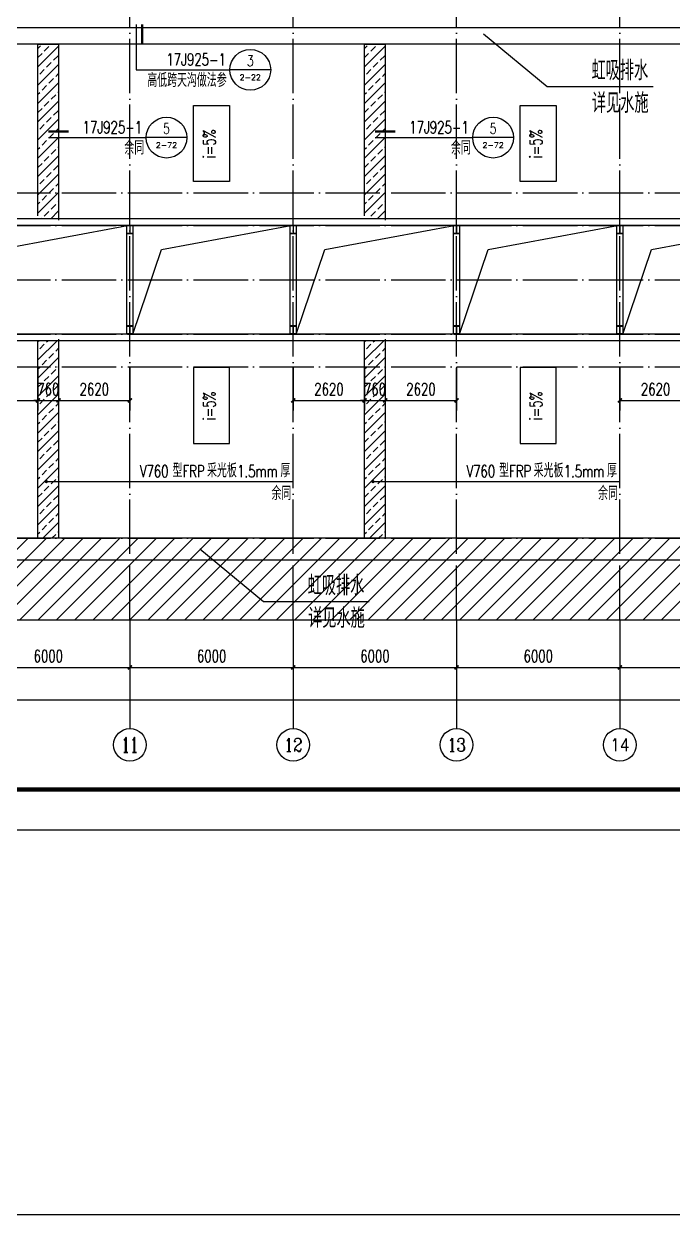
# Model space of a CAD drawing. Extents: x 1900113 to 2270874, y 17288394 to 17931430.
# Drawn here: x 2190041 to 2213868, y 17521107 to 17565578 of the extents above; entities that cross this region are included whole.
import ezdxf
from ezdxf.enums import TextEntityAlignment as Align

# ---------------------------------------------------------------- set-up
doc = ezdxf.new("R2010")
doc.units = 0
doc.header["$LTSCALE"] = 1000
doc.header["$MEASUREMENT"] = 0
doc.linetypes.add('DOTE', pattern=[2.42, 2, -0.2, 0.02, -0.2])
doc.layers.get('Defpoints').update_dxf_attribs({"color": 250})
for name, color, linetype in [('0 - 屋顶线', 150, 'Continuous'), ('AXIS_TEXT', 7, 'Continuous'), ('AXIS_内部', 151, 'Continuous'), ('AXIS_外部', 171, 'Continuous'), ('COLUMN', 2, 'Continuous'), ('DIM_IDEN', 171, 'Continuous'), ('DIM_LEAD', 145, 'Continuous'), ('DIM_SYMB', 165, 'Continuous'), ('DOTE', 1, 'DOTE'), ('PUB_TEXT', 7, 'Continuous'), ('TK', 4, 'Continuous'), ('WALL-PARAPET', 6, 'Continuous'), ('填充', 8, 'Continuous')]:
    doc.layers.add(name, color=color, linetype=linetype)
doc.styles.add('_TCH_AXIS', font='COMPLEX', dxfattribs={"bigfont": 'GBCBIG'})
doc.styles.add('_TCH_DIM', font='SIMPLEX', dxfattribs={"bigfont": 'GBCBIG'})
doc.styles.add('_TCH_DIM_T3', font='SIMPLEX', dxfattribs={"width": 0.705882, "bigfont": 'GBCBIG'})
doc.styles.add('_TCH_LABEL', font='COMPLEX', dxfattribs={"bigfont": 'GBCBIG'})
doc.styles.add('COMPLEX', font='COMPLEX')
doc.dimstyles.new('_TCH_ARCH&&150', dxfattribs={"dimtxt": 446.25, "dimasz": 150, "dimexe": 375, "dimexo": 450, "dimgap": 189.375, "dimtad": 1, "dimdec": 0, "dimzin": 0, "dimdsep": 46, "dimtxsty": '_TCH_DIM_T3', "dimblk": 'ARCHTICK', "dimcen": 0.09, "dimclrt": 7, "dimazin": 2, "dimtfac": 1, "dimtdec": 0, "dimtix": 1, "dimtmove": 2, "dimatfit": 3, "dimfxl": 0, "dimtolj": 1, "dimtzin": 0, "dimarcsym": 0})

# ---------------------------------------------------------------- blocks, each defined once
blk = doc.blocks.new('A$C0FCD69EC')
at = {"layer": 'COLUMN'}
blk.add_hatch(color=2, dxfattribs=at).paths.add_polyline_path([(300, 180), (294, 180), (294, 94), (6, 94), (6, 180), (0, 180), (0, 0), (6, 0), (6, 86), (294, 86), (294, 0), (300, 0)])
at = {"layer": 'COLUMN', "color": 2}
blk.add_lwpolyline([(300, 0), (294, 0), (294, 86), (6, 86), (6, 0), (0, 0), (0, 180), (6, 180), (6, 94), (294, 94), (294, 180), (300, 180)], close=True, dxfattribs=at)
blk = doc.blocks.new('GeYuanFrame_83275672', base_point=(20.09, 4.53))
at = {"layer": 'TK'}
blk.add_lwpolyline([(20.09, 4.53), (20.09, 598.53), (1071.09, 598.53), (1071.09, 4.53)], close=True, dxfattribs=at)
at = {"layer": 'TK', "const_width": 1}
blk.add_lwpolyline([(45.09, 588.53), (1061.09, 588.53), (1061.09, 14.53), (45.09, 14.53)], close=True, dxfattribs=at)
blk = doc.blocks.new('GeYuanFrame_10587063', base_point=(20.09, 4.53))
at = {"layer": 'TK'}
blk.add_lwpolyline([(20.09, 4.53), (20.09, 598.53), (1071.09, 598.53), (1071.09, 4.53)], close=True, dxfattribs=at)
blk = doc.blocks.new('_ArchTick')
at = {"color": 0, "linetype": 'ByBlock', "const_width": 0.4}
blk.add_lwpolyline([(-0.5, -0.5), (0.5, 0.5)], dxfattribs=at)
blk = doc.blocks.new('*D182')
at = {"layer": 'AXIS_内部', "color": 0, "lineweight": -2}
for p, q in [((2187924, 17552983), (2187924, 17551370)), ((2190544, 17552983), (2190544, 17551370)), ((2187924, 17551745), (2190544, 17551745))]:
    blk.add_line(p, q, dxfattribs=at)
at = {"layer": 'Defpoints', "color": 0}
for p in [(2187924, 17553433), (2190544, 17553433), (2190544, 17551745)]:
    blk.add_point(p, dxfattribs=at)
at = {"layer": 'AXIS_内部', "color": 0, "lineweight": -2, "xscale": 150, "yscale": 150, "zscale": 150, "rotation": 180}
blk.add_blockref('_ArchTick', (2187924, 17551745), dxfattribs=at)
at = {"layer": 'AXIS_内部', "color": 0, "lineweight": -2, "xscale": 150, "yscale": 150, "zscale": 150}
blk.add_blockref('_ArchTick', (2190544, 17551745), dxfattribs=at)
at = {"layer": 'AXIS_内部', "color": 7, "insert": (2189234, 17552158), "char_height": 446.2, "attachment_point": 5, "style": '_TCH_DIM_T3'}
blk.add_mtext('\\A1;2620', dxfattribs=at)
blk = doc.blocks.new('*D183')
at = {"layer": 'AXIS_内部', "color": 0, "lineweight": -2}
for p, q in [((2190544, 17552983), (2190544, 17551370)), ((2191304, 17552983), (2191304, 17551370)), ((2190544, 17551745), (2190394, 17551745)), ((2190544, 17551745), (2191304, 17551745)), ((2191304, 17551745), (2191454, 17551745))]:
    blk.add_line(p, q, dxfattribs=at)
at = {"layer": 'Defpoints', "color": 0}
for p in [(2190544, 17553433), (2191304, 17553433), (2191304, 17551745)]:
    blk.add_point(p, dxfattribs=at)
at = {"layer": 'AXIS_内部', "color": 0, "lineweight": -2, "xscale": 150, "yscale": 150, "zscale": 150}
blk.add_blockref('_ArchTick', (2190544, 17551745), dxfattribs=at)
at = {"layer": 'AXIS_内部', "color": 0, "lineweight": -2, "xscale": 150, "yscale": 150, "zscale": 150, "rotation": 180}
blk.add_blockref('_ArchTick', (2191304, 17551745), dxfattribs=at)
at = {"layer": 'AXIS_内部', "color": 7, "insert": (2190924, 17552158), "char_height": 446.2, "attachment_point": 5, "style": '_TCH_DIM_T3'}
blk.add_mtext('\\A1;760', dxfattribs=at)
blk = doc.blocks.new('*D184')
at = {"layer": 'AXIS_内部', "color": 0, "lineweight": -2}
for p, q in [((2191304, 17552983), (2191304, 17551370)), ((2193924, 17552983), (2193924, 17551370)), ((2191304, 17551745), (2193924, 17551745))]:
    blk.add_line(p, q, dxfattribs=at)
at = {"layer": 'Defpoints', "color": 0}
for p in [(2191304, 17553433), (2193924, 17553433), (2193924, 17551745)]:
    blk.add_point(p, dxfattribs=at)
at = {"layer": 'AXIS_内部', "color": 0, "lineweight": -2, "xscale": 150, "yscale": 150, "zscale": 150, "rotation": 180}
blk.add_blockref('_ArchTick', (2191304, 17551745), dxfattribs=at)
at = {"layer": 'AXIS_内部', "color": 0, "lineweight": -2, "xscale": 150, "yscale": 150, "zscale": 150}
blk.add_blockref('_ArchTick', (2193924, 17551745), dxfattribs=at)
at = {"layer": 'AXIS_内部', "color": 7, "insert": (2192614, 17552158), "char_height": 446.2, "attachment_point": 5, "style": '_TCH_DIM_T3'}
blk.add_mtext('\\A1;2620', dxfattribs=at)
blk = doc.blocks.new('*D185')
at = {"layer": 'AXIS_内部', "color": 0, "lineweight": -2}
for p, q in [((2199924, 17552983), (2199924, 17551370)), ((2202544, 17552983), (2202544, 17551370)), ((2199924, 17551745), (2202544, 17551745))]:
    blk.add_line(p, q, dxfattribs=at)
at = {"layer": 'Defpoints', "color": 0}
for p in [(2199924, 17553433), (2202544, 17553433), (2202544, 17551745)]:
    blk.add_point(p, dxfattribs=at)
at = {"layer": 'AXIS_内部', "color": 0, "lineweight": -2, "xscale": 150, "yscale": 150, "zscale": 150, "rotation": 180}
blk.add_blockref('_ArchTick', (2199924, 17551745), dxfattribs=at)
at = {"layer": 'AXIS_内部', "color": 0, "lineweight": -2, "xscale": 150, "yscale": 150, "zscale": 150}
blk.add_blockref('_ArchTick', (2202544, 17551745), dxfattribs=at)
at = {"layer": 'AXIS_内部', "color": 7, "insert": (2201234, 17552158), "char_height": 446.2, "attachment_point": 5, "style": '_TCH_DIM_T3'}
blk.add_mtext('\\A1;2620', dxfattribs=at)
blk = doc.blocks.new('*D186')
at = {"layer": 'AXIS_内部', "color": 0, "lineweight": -2}
for p, q in [((2202544, 17552983), (2202544, 17551370)), ((2203304, 17552983), (2203304, 17551370)), ((2202544, 17551745), (2202394, 17551745)), ((2202544, 17551745), (2203304, 17551745)), ((2203304, 17551745), (2203454, 17551745))]:
    blk.add_line(p, q, dxfattribs=at)
at = {"layer": 'Defpoints', "color": 0}
for p in [(2202544, 17553433), (2203304, 17553433), (2203304, 17551745)]:
    blk.add_point(p, dxfattribs=at)
at = {"layer": 'AXIS_内部', "color": 0, "lineweight": -2, "xscale": 150, "yscale": 150, "zscale": 150}
blk.add_blockref('_ArchTick', (2202544, 17551745), dxfattribs=at)
at = {"layer": 'AXIS_内部', "color": 0, "lineweight": -2, "xscale": 150, "yscale": 150, "zscale": 150, "rotation": 180}
blk.add_blockref('_ArchTick', (2203304, 17551745), dxfattribs=at)
at = {"layer": 'AXIS_内部', "color": 7, "insert": (2202924, 17552158), "char_height": 446.2, "attachment_point": 5, "style": '_TCH_DIM_T3'}
blk.add_mtext('\\A1;760', dxfattribs=at)
blk = doc.blocks.new('*D187')
at = {"layer": 'AXIS_内部', "color": 0, "lineweight": -2}
for p, q in [((2203304, 17552983), (2203304, 17551370)), ((2205924, 17552983), (2205924, 17551370)), ((2203304, 17551745), (2205924, 17551745))]:
    blk.add_line(p, q, dxfattribs=at)
at = {"layer": 'Defpoints', "color": 0}
for p in [(2203304, 17553433), (2205924, 17553433), (2205924, 17551745)]:
    blk.add_point(p, dxfattribs=at)
at = {"layer": 'AXIS_内部', "color": 0, "lineweight": -2, "xscale": 150, "yscale": 150, "zscale": 150, "rotation": 180}
blk.add_blockref('_ArchTick', (2203304, 17551745), dxfattribs=at)
at = {"layer": 'AXIS_内部', "color": 0, "lineweight": -2, "xscale": 150, "yscale": 150, "zscale": 150}
blk.add_blockref('_ArchTick', (2205924, 17551745), dxfattribs=at)
at = {"layer": 'AXIS_内部', "color": 7, "insert": (2204614, 17552158), "char_height": 446.2, "attachment_point": 5, "style": '_TCH_DIM_T3'}
blk.add_mtext('\\A1;2620', dxfattribs=at)
blk = doc.blocks.new('*D188')
at = {"layer": 'AXIS_内部', "color": 0, "lineweight": -2}
for p, q in [((2211924, 17552983), (2211924, 17551370)), ((2214544, 17552983), (2214544, 17551370)), ((2211924, 17551745), (2214544, 17551745))]:
    blk.add_line(p, q, dxfattribs=at)
at = {"layer": 'Defpoints', "color": 0}
for p in [(2211924, 17553433), (2214544, 17553433), (2214544, 17551745)]:
    blk.add_point(p, dxfattribs=at)
at = {"layer": 'AXIS_内部', "color": 0, "lineweight": -2, "xscale": 150, "yscale": 150, "zscale": 150, "rotation": 180}
blk.add_blockref('_ArchTick', (2211924, 17551745), dxfattribs=at)
at = {"layer": 'AXIS_内部', "color": 0, "lineweight": -2, "xscale": 150, "yscale": 150, "zscale": 150}
blk.add_blockref('_ArchTick', (2214544, 17551745), dxfattribs=at)
at = {"layer": 'AXIS_内部', "color": 7, "insert": (2213234, 17552158), "char_height": 446.2, "attachment_point": 5, "style": '_TCH_DIM_T3'}
blk.add_mtext('\\A1;2620', dxfattribs=at)
blk = doc.blocks.new('*D488')
at = {"layer": 'AXIS_外部', "color": 0, "lineweight": -2}
for p, q in [((2187924, 17543233), (2187924, 17541558)), ((2193924, 17543233), (2193924, 17541558)), ((2187924, 17541933), (2193924, 17541933))]:
    blk.add_line(p, q, dxfattribs=at)
at = {"layer": 'Defpoints', "color": 0}
for p in [(2187924, 17543683), (2193924, 17543683), (2193924, 17541933)]:
    blk.add_point(p, dxfattribs=at)
at = {"layer": 'AXIS_外部', "color": 0, "lineweight": -2, "xscale": 150, "yscale": 150, "zscale": 150, "rotation": 180}
blk.add_blockref('_ArchTick', (2187924, 17541933), dxfattribs=at)
at = {"layer": 'AXIS_外部', "color": 0, "lineweight": -2, "xscale": 150, "yscale": 150, "zscale": 150}
blk.add_blockref('_ArchTick', (2193924, 17541933), dxfattribs=at)
at = {"layer": 'AXIS_外部', "color": 7, "insert": (2190924, 17542345), "char_height": 446.2, "attachment_point": 5, "style": '_TCH_DIM_T3'}
blk.add_mtext('\\A1;6000', dxfattribs=at)
blk = doc.blocks.new('*D489')
at = {"layer": 'AXIS_外部', "color": 0, "lineweight": -2}
for p, q in [((2193924, 17543233), (2193924, 17541558)), ((2199924, 17543233), (2199924, 17541558)), ((2193924, 17541933), (2199924, 17541933))]:
    blk.add_line(p, q, dxfattribs=at)
at = {"layer": 'Defpoints', "color": 0}
for p in [(2193924, 17543683), (2199924, 17543683), (2199924, 17541933)]:
    blk.add_point(p, dxfattribs=at)
at = {"layer": 'AXIS_外部', "color": 0, "lineweight": -2, "xscale": 150, "yscale": 150, "zscale": 150, "rotation": 180}
blk.add_blockref('_ArchTick', (2193924, 17541933), dxfattribs=at)
at = {"layer": 'AXIS_外部', "color": 0, "lineweight": -2, "xscale": 150, "yscale": 150, "zscale": 150}
blk.add_blockref('_ArchTick', (2199924, 17541933), dxfattribs=at)
at = {"layer": 'AXIS_外部', "color": 7, "insert": (2196924, 17542345), "char_height": 446.2, "attachment_point": 5, "style": '_TCH_DIM_T3'}
blk.add_mtext('\\A1;6000', dxfattribs=at)
blk = doc.blocks.new('*D490')
at = {"layer": 'AXIS_外部', "color": 0, "lineweight": -2}
for p, q in [((2199924, 17543233), (2199924, 17541558)), ((2205924, 17543233), (2205924, 17541558)), ((2199924, 17541933), (2205924, 17541933))]:
    blk.add_line(p, q, dxfattribs=at)
at = {"layer": 'Defpoints', "color": 0}
for p in [(2199924, 17543683), (2205924, 17543683), (2205924, 17541933)]:
    blk.add_point(p, dxfattribs=at)
at = {"layer": 'AXIS_外部', "color": 0, "lineweight": -2, "xscale": 150, "yscale": 150, "zscale": 150, "rotation": 180}
blk.add_blockref('_ArchTick', (2199924, 17541933), dxfattribs=at)
at = {"layer": 'AXIS_外部', "color": 0, "lineweight": -2, "xscale": 150, "yscale": 150, "zscale": 150}
blk.add_blockref('_ArchTick', (2205924, 17541933), dxfattribs=at)
at = {"layer": 'AXIS_外部', "color": 7, "insert": (2202924, 17542345), "char_height": 446.2, "attachment_point": 5, "style": '_TCH_DIM_T3'}
blk.add_mtext('\\A1;6000', dxfattribs=at)
blk = doc.blocks.new('*D491')
at = {"layer": 'AXIS_外部', "color": 0, "lineweight": -2}
for p, q in [((2205924, 17543233), (2205924, 17541558)), ((2211924, 17543233), (2211924, 17541558)), ((2205924, 17541933), (2211924, 17541933))]:
    blk.add_line(p, q, dxfattribs=at)
at = {"layer": 'Defpoints', "color": 0}
for p in [(2205924, 17543683), (2211924, 17543683), (2211924, 17541933)]:
    blk.add_point(p, dxfattribs=at)
at = {"layer": 'AXIS_外部', "color": 0, "lineweight": -2, "xscale": 150, "yscale": 150, "zscale": 150, "rotation": 180}
blk.add_blockref('_ArchTick', (2205924, 17541933), dxfattribs=at)
at = {"layer": 'AXIS_外部', "color": 0, "lineweight": -2, "xscale": 150, "yscale": 150, "zscale": 150}
blk.add_blockref('_ArchTick', (2211924, 17541933), dxfattribs=at)
at = {"layer": 'AXIS_外部', "color": 7, "insert": (2208924, 17542345), "char_height": 446.2, "attachment_point": 5, "style": '_TCH_DIM_T3'}
blk.add_mtext('\\A1;6000', dxfattribs=at)
blk = doc.blocks.new('*D492')
at = {"layer": 'AXIS_外部', "color": 0, "lineweight": -2}
for p, q in [((2211924, 17543233), (2211924, 17541558)), ((2217924, 17543233), (2217924, 17541558)), ((2211924, 17541933), (2217924, 17541933))]:
    blk.add_line(p, q, dxfattribs=at)
at = {"layer": 'Defpoints', "color": 0}
for p in [(2211924, 17543683), (2217924, 17543683), (2217924, 17541933)]:
    blk.add_point(p, dxfattribs=at)
at = {"layer": 'AXIS_外部', "color": 0, "lineweight": -2, "xscale": 150, "yscale": 150, "zscale": 150, "rotation": 180}
blk.add_blockref('_ArchTick', (2211924, 17541933), dxfattribs=at)
at = {"layer": 'AXIS_外部', "color": 0, "lineweight": -2, "xscale": 150, "yscale": 150, "zscale": 150}
blk.add_blockref('_ArchTick', (2217924, 17541933), dxfattribs=at)
at = {"layer": 'AXIS_外部', "color": 7, "insert": (2214924, 17542345), "char_height": 446.2, "attachment_point": 5, "style": '_TCH_DIM_T3'}
blk.add_mtext('\\A1;6000', dxfattribs=at)
blk = doc.blocks.new('*D497')
at = {"layer": 'AXIS_外部', "color": 0, "lineweight": -2}
for p, q in [((2133924, 17543233), (2133924, 17540358)), ((2241924, 17543233), (2241924, 17540358)), ((2133924, 17540733), (2241924, 17540733))]:
    blk.add_line(p, q, dxfattribs=at)
at = {"layer": 'Defpoints', "color": 0}
for p in [(2133924, 17543683), (2241924, 17543683), (2241924, 17540733)]:
    blk.add_point(p, dxfattribs=at)
at = {"layer": 'AXIS_外部', "color": 0, "lineweight": -2, "xscale": 150, "yscale": 150, "zscale": 150, "rotation": 180}
blk.add_blockref('_ArchTick', (2133924, 17540733), dxfattribs=at)
at = {"layer": 'AXIS_外部', "color": 0, "lineweight": -2, "xscale": 150, "yscale": 150, "zscale": 150}
blk.add_blockref('_ArchTick', (2241924, 17540733), dxfattribs=at)
at = {"layer": 'AXIS_外部', "color": 7, "insert": (2187924, 17541145), "char_height": 446.2, "attachment_point": 5, "style": '_TCH_DIM_T3'}
blk.add_mtext('\\A1;108000', dxfattribs=at)
blk = doc.blocks.new('_AXISO')
blk.add_circle((0, 0), 0.5)
at = {"layer": 'AXIS_TEXT', "style": 'COMPLEX', "width": 1.041667}
blk.add_attdef('A', text='', height=0.56, dxfattribs=at).set_placement((-0.25, -0.28), (0.25, -0.28), align=Align.FIT)

msp = doc.modelspace()

# ---------------------------------------------------------------- hatches: boundary and pattern name
h = msp.add_hatch()
h.set_pattern_fill('ANSI31', color=250, scale=300, style=0)
h.set_pattern_definition([(45, (53131.6, -1340120.34), (-336.759605, 336.759605), [])])
h.paths.add_polyline_path([(2186716.3, 17544260.8), (2187472.4, 17544260.8), (2187472.4, 17545508.3), (2186716.3, 17545508.3)], flags=24)
h.paths.add_polyline_path([(2185343, 17544237.1), (2187144.5, 17544237.1), (2187144.5, 17545558.6), (2185343, 17545558.6)], flags=24)
h.paths.add_polyline_path([(2184334.6, 17544260.8), (2185771.2, 17544260.8), (2185771.2, 17545508.3), (2184334.6, 17545508.3)], flags=24)
h.paths.add_polyline_path([(2182956.5, 17544221), (2184767.5, 17544221), (2184767.5, 17545571), (2182956.5, 17545571)], flags=24)
h.paths.add_polyline_path([(2188035, 17543682.9), (2241923.5, 17543682.9), (2241923.5, 17546682.9), (2133923.5, 17546682.9), (2133923.5, 17543682.9), (2187810, 17543682.9), (2187886.5, 17543892.9), (2187960.5, 17543472.9)])
at = {"layer": '填充'}
h = msp.add_hatch(dxfattribs=at)
h.set_pattern_fill('ANSI33', color=4, scale=150, style=0)
h.set_pattern_definition([(45, (104131.6, -1447261.33), (-336.759605, 336.759605), []), (45, (104468.36, -1447261.33), (-336.759605, 336.759605), [238.125, -119.0625])])
h.paths.add_polyline_path([(2191303.5, 17553942.9), (2190543.5, 17553942.9), (2190543.5, 17546682.9), (2191303.5, 17546682.9)])
h.paths.add_polyline_path([(2190543.5, 17558422.9), (2191303.5, 17558422.9), (2191303.5, 17564782.9), (2190543.5, 17564782.9)])
h = msp.add_hatch(dxfattribs=at)
h.set_pattern_fill('ANSI33', color=4, scale=150, style=0)
h.set_pattern_definition([(45, (116131.6, -1447261.33), (-336.759605, 336.759605), []), (45, (116468.36, -1447261.33), (-336.759605, 336.759605), [238.125, -119.0625])])
h.paths.add_polyline_path([(2203303.5, 17553942.9), (2202543.5, 17553942.9), (2202543.5, 17546682.9), (2203303.5, 17546682.9)])
h.paths.add_polyline_path([(2202543.5, 17558422.9), (2203303.5, 17558422.9), (2203303.5, 17564782.9), (2202543.5, 17564782.9)])

# ---------------------------------------------------------------- linework, layer by layer
for points in [[(2190543.5, 17558534.1), (2190543.5, 17564842.9), (2191303.5, 17564842.9), (2191303.5, 17558376.4)], [(2202543.5, 17558534.1), (2202543.5, 17564842.9), (2203303.5, 17564842.9), (2203303.5, 17558376.4)], [(2191303.5, 17553998.5), (2191303.5, 17546682.9), (2190543.5, 17546682.9), (2190543.5, 17553912)], [(2203303.5, 17553998.5), (2203303.5, 17546682.9), (2202543.5, 17546682.9), (2202543.5, 17553912)]]:
    msp.add_lwpolyline(points)
for points in [[(2197586, 17562592.6), (2197586, 17559794.9), (2196261, 17559794.9), (2196261, 17562592.6)], [(2209586, 17562592.6), (2209586, 17559794.9), (2208261, 17559794.9), (2208261, 17562592.6)], [(2194033.5, 17558182.9), (2194033.5, 17554182.9), (2193813.5, 17554182.9), (2193813.5, 17558182.9)], [(2200033.5, 17558182.9), (2200033.5, 17554182.9), (2199813.5, 17554182.9), (2199813.5, 17558182.9)], [(2206033.5, 17558182.9), (2206033.5, 17554182.9), (2205813.5, 17554182.9), (2205813.5, 17558182.9)], [(2212033.5, 17558182.9), (2212033.5, 17554182.9), (2211813.5, 17554182.9), (2211813.5, 17558182.9)], [(2197586, 17550157.2), (2197586, 17552954.9), (2196261, 17552954.9), (2196261, 17550157.2)], [(2209586, 17550157.2), (2209586, 17552954.9), (2208261, 17552954.9), (2208261, 17550157.2)]]:
    msp.add_lwpolyline(points, close=True)
at = {"layer": '0 - 屋顶线'}
for p, q in [((2242163.5, 17565442.9), (2133683.5, 17565442.9)), ((2241923.5, 17564842.9), (2133923.5, 17564842.9)), ((2133923.5, 17545882.9), (2241923.5, 17545882.9))]:
    msp.add_line(p, q, dxfattribs=at)
for points in [[(2241923.5, 17565442.9), (2241923.5, 17546682.9), (2133923.5, 17546682.9), (2133923.5, 17565442.9)], [(2188033.5, 17554182.9), (2189090.1, 17557297.2), (2193833.5, 17558182.9)], [(2194033.5, 17554182.9), (2195090.1, 17557297.2), (2199833.5, 17558182.9)], [(2200033.5, 17554182.9), (2201090.1, 17557297.2), (2205833.5, 17558182.9)], [(2206033.5, 17554182.9), (2207090.1, 17557297.2), (2211833.5, 17558182.9)], [(2212033.5, 17554182.9), (2213090.1, 17557297.2), (2217833.5, 17558182.9)], [(2241923.5, 17546682.9), (2133923.5, 17546682.9)]]:
    msp.add_lwpolyline(points, dxfattribs=at)
at = {"layer": 'AXIS_外部'}
for p, q in [((2193923.5, 17543682.9), (2193923.5, 17539682.9)), ((2199923.5, 17543682.9), (2199923.5, 17539682.9)), ((2205923.5, 17543682.9), (2205923.5, 17539682.9)), ((2211923.5, 17543682.9), (2211923.5, 17539682.9))]:
    msp.add_line(p, q, dxfattribs=at)
at = {"layer": 'DIM_IDEN'}
for p, q in [((2194148.5, 17565570.3), (2194148.5, 17563900.6)), ((2194148.5, 17563900.6), (2197595.4, 17563900.6)), ((2199095.4, 17563900.6), (2197595.4, 17563900.6)), ((2190928.5, 17561407.9), (2191645.3, 17561407.9)), ((2191645.3, 17561407.9), (2194518, 17561407.9)), ((2196018, 17561407.9), (2194518, 17561407.9)), ((2202928.5, 17561407.9), (2203645.3, 17561407.9)), ((2203645.3, 17561407.9), (2206518, 17561407.9)), ((2208018, 17561407.9), (2206518, 17561407.9))]:
    msp.add_line(p, q, dxfattribs=at)
at = {"layer": 'DIM_IDEN', "const_width": 75}
for points in [[(2194373.5, 17565570.3), (2194373.5, 17564820.3)], [(2190928.5, 17561632.9), (2191678.5, 17561632.9)], [(2202928.5, 17561632.9), (2203678.5, 17561632.9)]]:
    msp.add_lwpolyline(points, dxfattribs=at)
at = {"layer": 'DIM_IDEN'}
for centre in [(2198345.4, 17563900.6), (2195268, 17561407.9), (2207268, 17561407.9)]:
    msp.add_circle(centre, 750, dxfattribs=at)
at = {"layer": 'DIM_LEAD'}
for p, q in [((2206914.7, 17565227.2), (2209258.4, 17563293.1)), ((2209258.4, 17563293.1), (2213140.8, 17563293.1)), ((2190850.8, 17548763.3), (2194168.3, 17548763.3)), ((2194168.3, 17548763.3), (2199923.5, 17548763.3)), ((2202850.8, 17548763.3), (2206168.3, 17548763.3)), ((2206168.3, 17548763.3), (2211923.5, 17548763.3)), ((2196487.3, 17546293.8), (2198831, 17544359.8)), ((2198831, 17544359.8), (2202713.4, 17544359.8))]:
    msp.add_line(p, q, dxfattribs=at)
at = {"layer": 'DIM_LEAD', "const_width": 60}
for points in [[(2190820.8, 17548763.3, 1), (2190880.8, 17548763.3, 1)], [(2202820.8, 17548763.3, 1), (2202880.8, 17548763.3, 1)]]:
    msp.add_lwpolyline(points, format="xyb", close=True, dxfattribs=at)
at = {"layer": 'DIM_SYMB'}
for points in [[(2197169.8, 17560494.3, 0, 0, 0), (2197169.8, 17561442, 120, 0, 0), (2197169.8, 17561892, 0, 0, 0)], [(2209169.8, 17560494.3, 0, 0, 0), (2209169.8, 17561442, 120, 0, 0), (2209169.8, 17561892, 0, 0, 0)], [(2197169.8, 17552255.5, 0, 0, 0), (2197169.8, 17551307.8, 120, 0, 0), (2197169.8, 17550857.8, 0, 0, 0)], [(2209169.8, 17552255.5, 0, 0, 0), (2209169.8, 17551307.8, 120, 0, 0), (2209169.8, 17550857.8, 0, 0, 0)]]:
    msp.add_lwpolyline(points, format="xyseb", dxfattribs=at)
at = {"layer": 'DIM_SYMB', "color": 150}
msp.add_lwpolyline([(2130923.5, 17543682.9), (2187810, 17543682.9), (2187886.5, 17543892.9), (2187960.5, 17543472.9), (2188035, 17543682.9), (2244923.5, 17543682.9)], dxfattribs=at)
at = {"layer": 'DOTE'}
for p, q in [((2193923.5, 17543682.9), (2193923.5, 17606682.9)), ((2199923.5, 17543682.9), (2199923.5, 17606682.9)), ((2205923.5, 17543682.9), (2205923.5, 17606682.9)), ((2211923.5, 17543682.9), (2211923.5, 17606682.9)), ((2130923.5, 17559382.9), (2244923.5, 17559382.9)), ((2130923.5, 17558182.9), (2244923.5, 17558182.9)), ((2130923.5, 17556182.9), (2244923.5, 17556182.9)), ((2130923.5, 17554182.9), (2244923.5, 17554182.9)), ((2130923.5, 17552982.9), (2244923.5, 17552982.9)), ((2130923.5, 17546682.9), (2244923.5, 17546682.9))]:
    msp.add_line(p, q, dxfattribs=at)
at = {"layer": 'WALL-PARAPET'}
for p, q in [((2235923.5, 17558422.9), (2139923.5, 17558422.9)), ((2235923.5, 17558182.9), (2139923.5, 17558182.9)), ((2235923.5, 17554182.9), (2139923.5, 17554182.9)), ((2235923.5, 17553942.9), (2139923.5, 17553942.9))]:
    msp.add_line(p, q, dxfattribs=at)

# ---------------------------------------------------------------- block references
at = {"xscale": 150, "yscale": 150, "zscale": 150}
for name, p in [('GeYuanFrame_83275672', (2113223.5, 17535942)), ('GeYuanFrame_10587063', (2113223.5, 17432720))]:
    msp.add_blockref(name, p, dxfattribs=at)
at = {"layer": 'AXIS_外部'}
ref = msp.add_blockref('_AXISO', (2193923.5, 17539082.9), dxfattribs=dict(at, xscale=1200, yscale=1200, zscale=1200))
ref.add_attrib('A', '11', dxfattribs={"layer": 'AXIS_TEXT', "height": 553.14, "style": '_TCH_AXIS'}).set_placement((2193607.4, 17538806.3), (2194239.6, 17538806.3), align=Align.FIT)
ref = msp.add_blockref('_AXISO', (2199923.5, 17539082.9), dxfattribs=dict(at, xscale=1200, yscale=1200, zscale=1200))
ref.add_attrib('A', '12', dxfattribs={"layer": 'AXIS_TEXT', "height": 492.67, "style": '_TCH_AXIS'}).set_placement((2199583.3, 17538836.5), (2200263.7, 17538836.5), align=Align.FIT)
ref = msp.add_blockref('_AXISO', (2205923.5, 17539082.9), dxfattribs=dict(at, xscale=1200, yscale=1200, zscale=1200))
ref.add_attrib('A', '13', dxfattribs={"layer": 'AXIS_TEXT', "height": 492.67, "style": '_TCH_AXIS'}).set_placement((2205583.3, 17538836.5), (2206263.7, 17538836.5), align=Align.FIT)
ref = msp.add_blockref('_AXISO', (2211923.5, 17539082.9), dxfattribs=dict(at, xscale=1200, yscale=1200, zscale=1200))
ref.add_attrib('A', '14', dxfattribs={"layer": 'AXIS_TEXT', "height": 471.11, "style": '_TCH_AXIS'}).set_placement((2211575.8, 17538847.3), (2212271.2, 17538847.3), align=Align.FIT)
at = {"layer": 'COLUMN', "xscale": -1, "rotation": 90}
for p in [(2194013.5, 17558182.9), (2200013.5, 17558182.9), (2206013.5, 17558182.9), (2212013.5, 17558182.9), (2194013.5, 17554482.9), (2200013.5, 17554482.9), (2206013.5, 17554482.9), (2212013.5, 17554482.9)]:
    msp.add_blockref('A$C0FCD69EC', p, dxfattribs=at)

# ---------------------------------------------------------------- texts
at = {"layer": 'PUB_TEXT', "width": 0.705882}
for s, style, p in [('17J925-1', '_TCH_LABEL', (2195262.9, 17564058.1)), ('17J925-1', '_TCH_LABEL', (2192185.5, 17561565.4)), ('17J925-1', '_TCH_LABEL', (2204185.5, 17561565.4)), ('V760', '_TCH_DIM', (2194288.8, 17548920.8)), ('FRP', '_TCH_DIM', (2195857.4, 17548920.8)), ('1.5mm', '_TCH_DIM', (2197863.2, 17548920.8)), ('V760', '_TCH_DIM', (2206288.8, 17548920.8)), ('FRP', '_TCH_DIM', (2207857.4, 17548920.8)), ('1.5mm', '_TCH_DIM', (2209863.2, 17548920.8))]:
    msp.add_text(s, height=446.25, dxfattribs=dict(at, style=style)).set_placement(p)
at = {"layer": 'PUB_TEXT', "style": '_TCH_LABEL'}
for s, height, p, p2 in [('3', 391.5, (2198214.9, 17564039.4), (2198475.9, 17564039.4)), ('2-22', 204.59, (2197955.7, 17563521.5), (2198735, 17563521.5)), ('5', 391.5, (2195137.5, 17561546.7), (2195398.5, 17561546.7)), ('5', 391.5, (2207137.5, 17561546.7), (2207398.5, 17561546.7)), ('2-72', 204.59, (2194878.3, 17561028.8), (2195657.7, 17561028.8)), ('2-72', 204.59, (2206878.3, 17561028.8), (2207657.7, 17561028.8))]:
    msp.add_text(s, height=height, dxfattribs=at).set_placement(p, p2, align=Align.FIT)
at = {"layer": 'PUB_TEXT'}
for s, height, style, p in [('虹吸排水', 723.4, '_TCH_DIM', (2210881.3, 17563518.1)), ('高低跨天沟做法参', 506.38, '_TCH_LABEL', (2194561.5, 17563268.3)), ('详见水施', 723.4, '_TCH_DIM', (2210897.2, 17562318.1)), ('余同', 506.38, '_TCH_LABEL', (2193718.2, 17560786.8)), ('余同', 506.38, '_TCH_LABEL', (2205718.2, 17560786.8)), ('型', 506.4, '_TCH_DIM', (2195488.8, 17548920.8)), ('采光板', 506.38, '_TCH_DIM', (2196757.4, 17548920.8)), ('厚', 506.4, '_TCH_DIM', (2199453.2, 17548920.8)), ('型', 506.4, '_TCH_DIM', (2207488.8, 17548920.8)), ('采光板', 506.38, '_TCH_DIM', (2208757.4, 17548920.8)), ('厚', 506.4, '_TCH_DIM', (2211453.2, 17548920.8)), ('余同', 506.38, '_TCH_DIM', (2199123.7, 17548080.8)), ('余同', 506.38, '_TCH_DIM', (2211123.7, 17548080.8)), ('虹吸排水', 723.4, '_TCH_DIM', (2200453.8, 17544584.8)), ('详见水施', 723.4, '_TCH_DIM', (2200469.8, 17543384.8))]:
    msp.add_text(s, height=height, dxfattribs=dict(at, style=style)).set_placement(p)
at = {"layer": 'PUB_TEXT', "style": '_TCH_DIM', "width": 0.705882}
for p in [(2197064.8, 17560653.2), (2209064.8, 17560653.2), (2197064.8, 17551016.6), (2209064.8, 17551016.6)]:
    msp.add_text('i=5%', height=446.25, rotation=90, dxfattribs=at).set_placement(p)

# ---------------------------------------------------------------- dimensions: what is measured, and where the dimension line sits
at = {"layer": 'AXIS_内部'}
for p1, p2, picture, middle in [((2187923.5, 17553432.9), (2190543.5, 17553432.9), '*D182', (2189233.5, 17552157.9)), ((2190543.5, 17553432.9), (2191303.5, 17553432.9), '*D183', (2190923.5, 17552157.9)), ((2191303.5, 17553432.9), (2193923.5, 17553432.9), '*D184', (2192613.5, 17552157.9)), ((2199923.5, 17553432.9), (2202543.5, 17553432.9), '*D185', (2201233.5, 17552157.9)), ((2202543.5, 17553432.9), (2203303.5, 17553432.9), '*D186', (2202923.5, 17552157.9)), ((2203303.5, 17553432.9), (2205923.5, 17553432.9), '*D187', (2204613.5, 17552157.9)), ((2211923.5, 17553432.9), (2214543.5, 17553432.9), '*D188', (2213233.5, 17552157.9))]:
    dim = msp.add_aligned_dim(p1=p1, p2=p2, distance=-1687.5, dimstyle='_TCH_ARCH&&150', dxfattribs=at)
    dim.commit()
    dim.dimension.update_dxf_attribs({"geometry": picture, "text_midpoint": middle})
at = {"layer": 'AXIS_外部'}
for p1, p2, distance, picture, middle in [((2133923.5, 17543682.9), (2241923.5, 17543682.9), -2950, '*D497', (2187923.5, 17541145.4)), ((2187923.5, 17543682.9), (2193923.5, 17543682.9), -1750, '*D488', (2190923.5, 17542345.4)), ((2193923.5, 17543682.9), (2199923.5, 17543682.9), -1750, '*D489', (2196923.5, 17542345.4)), ((2199923.5, 17543682.9), (2205923.5, 17543682.9), -1750, '*D490', (2202923.5, 17542345.4)), ((2205923.5, 17543682.9), (2211923.5, 17543682.9), -1750, '*D491', (2208923.5, 17542345.4)), ((2211923.5, 17543682.9), (2217923.5, 17543682.9), -1750, '*D492', (2214923.5, 17542345.4))]:
    dim = msp.add_aligned_dim(p1=p1, p2=p2, distance=distance, dimstyle='_TCH_ARCH&&150', dxfattribs=at)
    dim.commit()
    dim.dimension.update_dxf_attribs({"geometry": picture, "text_midpoint": middle})

doc.saveas('drawing.dxf')
